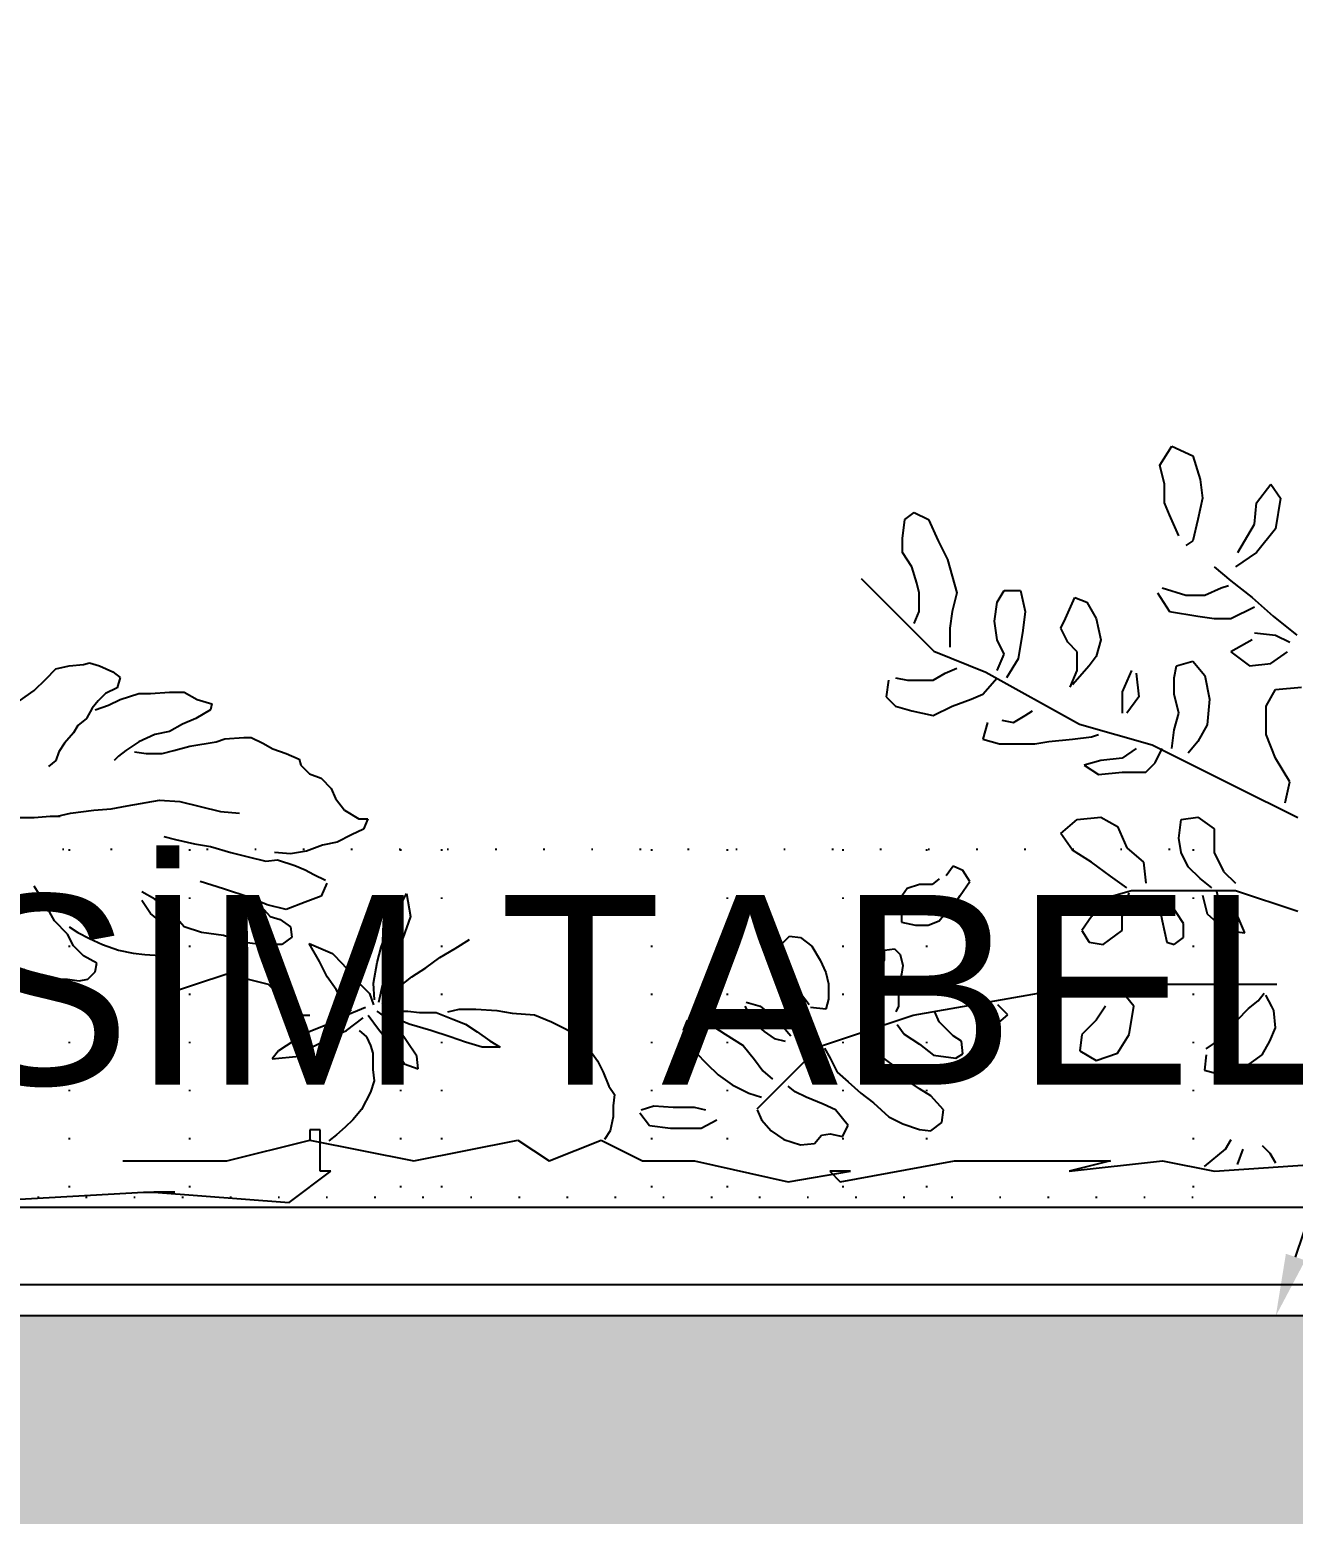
# Model space of a CAD drawing. Header units: millimetres. Extents: x 7687 to 15428, y -715 to 4028.
# Drawn here: x 9277.3 to 9358.7, y 3200 to 3295.7 of the extents above; entities that cross this region are included whole.
import ezdxf
from ezdxf import colors
from ezdxf.entities.mleader import LeaderData, LeaderLine
from ezdxf.math import Vec2, Vec3

# ---------------------------------------------------------------- set-up
doc = ezdxf.new("R2010")
doc.units = ezdxf.units.MM
doc.linetypes.add('14.022_CEKIRDEKLER_SAFTLAR_+51.00$0$ACAD_ISO07W100', pattern=[3, 0, -3])
doc.linetypes.add('CONTINUA', pattern=[0])
doc.layers.add('0-MOBIL', color=3, linetype='CONTINUA')
doc.layers.add('YAZI', color=121, linetype='Continuous')
doc.layers.add('yazı', color=7, linetype='Continuous', lineweight=20)
doc.styles.add('ROMANC', font='arial.ttf')
doc.styles.get("Standard").update_dxf_attribs({"font": 'arial.ttf'})

# ---------------------------------------------------------------- blocks, each defined once
blk = doc.blocks.new('fdgfff')
at = {"color": 67, "true_color": 0x727430}
for p, q in [((50513.8366, 5720.8393), (50513.8476, 5720.8569)), ((50513.8476, 5720.8569), (50513.8673, 5720.8481)), ((50513.8673, 5720.8481), (50513.8739, 5720.8261)), ((50513.841, 5720.8218), (50513.8366, 5720.8393)), ((50513.841, 5720.8042), (50513.841, 5720.8218)), ((50513.8739, 5720.8261), (50513.8761, 5720.8086)), ((50513.9265, 5720.8042), (50513.9397, 5720.8218)), ((50513.9397, 5720.8218), (50513.9485, 5720.8086)), ((50513.8761, 5720.8086), (50513.8717, 5720.7888)), ((50513.9485, 5720.8086), (50513.9441, 5720.7801)), ((50513.5998, 5720.7888), (50513.6085, 5720.7954)), ((50513.6085, 5720.7954), (50513.6217, 5720.7888)), ((50513.8454, 5720.7932), (50513.841, 5720.8042)), ((50513.8542, 5720.7735), (50513.8454, 5720.7932)), ((50513.9244, 5720.7844), (50513.9265, 5720.8042)), ((50513.5976, 5720.7713), (50513.5998, 5720.7888)), ((50513.6217, 5720.7888), (50513.6305, 5720.7691)), ((50513.8717, 5720.7888), (50513.8673, 5720.7691)), ((50513.909, 5720.7581), (50513.9244, 5720.7844)), ((50513.9441, 5720.7801), (50513.9265, 5720.7581)), ((50513.5976, 5720.7581), (50513.5976, 5720.7713)), ((50513.6305, 5720.7691), (50513.6392, 5720.7515)), ((50513.8673, 5720.7691), (50513.8607, 5720.7647)), ((50513.6063, 5720.7449), (50513.5976, 5720.7581)), ((50513.6392, 5720.7515), (50513.6436, 5720.7362)), ((50513.9265, 5720.7581), (50513.9068, 5720.7449)), ((50513.6107, 5720.7296), (50513.6063, 5720.7449)), ((50513.8871, 5720.7449), (50513.9024, 5720.7318)), ((50513.559, 5720.7341), (50513.6266, 5720.6665)), ((50513.6129, 5720.7208), (50513.6107, 5720.7296)), ((50513.6436, 5720.7362), (50513.648, 5720.7208)), ((50513.6853, 5720.712), (50513.6919, 5720.723)), ((50513.6919, 5720.723), (50513.7072, 5720.723)), ((50513.7072, 5720.723), (50513.7116, 5720.7032)), ((50513.8388, 5720.7252), (50513.8607, 5720.7186)), ((50513.8783, 5720.7186), (50513.8936, 5720.7252)), ((50513.8936, 5720.7252), (50513.9002, 5720.7274)), ((50513.9024, 5720.7318), (50513.9222, 5720.7164)), ((50513.6129, 5720.7032), (50513.6129, 5720.7208)), ((50513.648, 5720.7208), (50513.6436, 5720.7032)), ((50513.6831, 5720.6945), (50513.6853, 5720.712)), ((50513.7489, 5720.6967), (50513.7577, 5720.7164)), ((50513.7577, 5720.7164), (50513.7686, 5720.712)), ((50513.7686, 5720.712), (50513.7774, 5720.6967)), ((50513.8344, 5720.7208), (50513.8454, 5720.7032)), ((50513.8607, 5720.7186), (50513.8783, 5720.7186)), ((50513.9222, 5720.7164), (50513.9419, 5720.6989)), ((50513.6085, 5720.6923), (50513.6129, 5720.7032)), ((50513.6436, 5720.7032), (50513.6414, 5720.6879)), ((50513.7116, 5720.7032), (50513.7094, 5720.6857)), ((50513.7445, 5720.6879), (50513.7489, 5720.6967)), ((50513.7774, 5720.6967), (50513.7818, 5720.6769)), ((50513.8454, 5720.7032), (50513.8717, 5720.6989)), ((50513.8717, 5720.6989), (50513.8871, 5720.6967)), ((50513.8871, 5720.6967), (50513.9024, 5720.6967)), ((50513.9024, 5720.6967), (50513.9244, 5720.7076)), ((50513.9419, 5720.6989), (50513.9638, 5720.6813)), ((50513.6414, 5720.6879), (50513.6414, 5720.6703)), ((50513.6853, 5720.6769), (50513.6831, 5720.6945)), ((50513.7094, 5720.6857), (50513.705, 5720.6594)), ((50513.7511, 5720.6747), (50513.7445, 5720.6879)), ((50513.9244, 5720.6835), (50513.9441, 5720.6813)), ((50513.9441, 5720.6813), (50513.9572, 5720.6747)), ((50513.6919, 5720.6637), (50513.6853, 5720.6769)), ((50513.7599, 5720.6659), (50513.7511, 5720.6747)), ((50513.7818, 5720.6769), (50513.7774, 5720.6616)), ((50513.9222, 5720.6769), (50513.9024, 5720.6659)), ((50512.8233, 5720.6528), (50512.8368, 5720.6541)), ((50512.8368, 5720.6541), (50512.8422, 5720.6555)), ((50512.8422, 5720.6555), (50512.8517, 5720.6528)), ((50513.6266, 5720.6665), (50513.6749, 5720.6471)), ((50513.6853, 5720.6484), (50513.6919, 5720.6637)), ((50513.705, 5720.6594), (50513.6941, 5720.6418)), ((50513.7599, 5720.6484), (50513.7599, 5720.6659)), ((50513.7774, 5720.6616), (50513.7708, 5720.6528)), ((50513.852, 5720.6528), (50513.8673, 5720.6572)), ((50513.8673, 5720.6572), (50513.8783, 5720.644)), ((50513.9024, 5720.6659), (50513.92, 5720.6528)), ((50513.92, 5720.6528), (50513.9397, 5720.655)), ((50513.9397, 5720.655), (50513.9551, 5720.6659)), ((50512.7908, 5720.6298), (50512.8016, 5720.6406)), ((50512.8016, 5720.6406), (50512.8111, 5720.6501)), ((50512.8111, 5720.6501), (50512.8233, 5720.6528)), ((50512.8517, 5720.6528), (50512.8639, 5720.6474)), ((50512.8639, 5720.6474), (50512.8707, 5720.6419)), ((50512.8707, 5720.6419), (50512.8679, 5720.6325)), ((50513.591, 5720.6418), (50513.602, 5720.6396)), ((50513.6261, 5720.6396), (50513.637, 5720.6462)), ((50513.637, 5720.6462), (50513.648, 5720.6506)), ((50513.6721, 5720.6264), (50513.6853, 5720.6418)), ((50513.6749, 5720.6471), (50513.7618, 5720.5988)), ((50513.7533, 5720.633), (50513.7599, 5720.6484)), ((50513.7708, 5720.6528), (50513.7555, 5720.6352)), ((50513.8103, 5720.6484), (50513.8015, 5720.6286)), ((50513.8147, 5720.6462), (50513.8169, 5720.6242)), ((50513.8498, 5720.6418), (50513.852, 5720.6528)), ((50513.8498, 5720.6264), (50513.8498, 5720.6418)), ((50513.8783, 5720.644), (50513.8827, 5720.622)), ((50512.7773, 5720.6203), (50512.7908, 5720.6298)), ((50512.8571, 5720.627), (50512.8504, 5720.6203)), ((50512.8679, 5720.6325), (50512.8571, 5720.627)), ((50512.8707, 5720.6216), (50512.8882, 5720.627)), ((50512.8882, 5720.627), (50512.8991, 5720.627)), ((50512.8991, 5720.627), (50512.9167, 5720.6284)), ((50512.9167, 5720.6284), (50512.9302, 5720.6284)), ((50512.9302, 5720.6284), (50512.9424, 5720.6216)), ((50513.5844, 5720.6396), (50513.5822, 5720.6242)), ((50513.602, 5720.6396), (50513.6151, 5720.6396)), ((50513.6151, 5720.6396), (50513.6261, 5720.6396)), ((50513.6612, 5720.622), (50513.6721, 5720.6264)), ((50513.8015, 5720.6286), (50513.8015, 5720.6089)), ((50513.8542, 5720.6089), (50513.8498, 5720.6264)), ((50513.9353, 5720.6155), (50513.9441, 5720.6308)), ((50513.9441, 5720.6308), (50513.9682, 5720.633)), ((50512.8449, 5720.6135), (50512.8395, 5720.604)), ((50512.8504, 5720.6203), (50512.8449, 5720.6135)), ((50512.8476, 5720.6121), (50512.8598, 5720.6162)), ((50512.8598, 5720.6162), (50512.8707, 5720.6216)), ((50512.9546, 5720.6121), (50512.941, 5720.604)), ((50512.9424, 5720.6216), (50512.9559, 5720.6176)), ((50512.9559, 5720.6176), (50512.9546, 5720.6121)), ((50513.5822, 5720.6242), (50513.591, 5720.6155)), ((50513.591, 5720.6155), (50513.6063, 5720.6111)), ((50513.6261, 5720.6067), (50513.6436, 5720.6155)), ((50513.6436, 5720.6155), (50513.6612, 5720.622)), ((50513.8169, 5720.6242), (50513.8059, 5720.6089)), ((50513.8827, 5720.622), (50513.8805, 5720.5979)), ((50513.9353, 5720.5891), (50513.9353, 5720.6155)), ((50512.8395, 5720.604), (50512.8314, 5720.5973)), ((50512.9288, 5720.5986), (50512.9167, 5720.5918)), ((50512.941, 5720.604), (50512.9288, 5720.5986)), ((50513.6063, 5720.6111), (50513.6261, 5720.6067)), ((50513.6765, 5720.6001), (50513.6721, 5720.5847)), ((50513.6897, 5720.6023), (50513.7006, 5720.6001)), ((50513.7006, 5720.6001), (50513.7116, 5720.6067)), ((50513.7116, 5720.6067), (50513.7182, 5720.6111)), ((50513.7618, 5720.5988), (50513.8294, 5720.5795)), ((50513.8498, 5720.5935), (50513.8542, 5720.6089)), ((50512.8273, 5720.5905), (50512.8192, 5720.581)), ((50512.8314, 5720.5973), (50512.8273, 5720.5905)), ((50512.9031, 5720.5891), (50512.8882, 5720.5824)), ((50512.9167, 5720.5918), (50512.9031, 5720.5891)), ((50512.96, 5720.5824), (50512.9681, 5720.5851)), ((50512.9681, 5720.5851), (50512.9857, 5720.5864)), ((50512.9857, 5720.5864), (50512.9924, 5720.5864)), ((50512.9924, 5720.5864), (50513.0033, 5720.581)), ((50513.6721, 5720.5847), (50513.6875, 5720.5804)), ((50513.7335, 5720.5825), (50513.7555, 5720.5847)), ((50513.7555, 5720.5847), (50513.773, 5720.5869)), ((50513.773, 5720.5869), (50513.7796, 5720.5891)), ((50513.8476, 5720.576), (50513.8498, 5720.5935)), ((50513.8805, 5720.5979), (50513.8717, 5720.5825)), ((50513.9441, 5720.5672), (50513.9353, 5720.5891)), ((50512.8138, 5720.5729), (50512.8111, 5720.5648)), ((50512.8192, 5720.581), (50512.8138, 5720.5729)), ((50512.8761, 5720.5742), (50512.8693, 5720.5688)), ((50512.8882, 5720.5824), (50512.8761, 5720.5742)), ((50512.8842, 5720.5729), (50512.895, 5720.5715)), ((50512.895, 5720.5715), (50512.9099, 5720.5715)), ((50512.9099, 5720.5715), (50512.9207, 5720.5742)), ((50512.9207, 5720.5742), (50512.9356, 5720.5783)), ((50512.9356, 5720.5783), (50512.96, 5720.5824)), ((50513.0033, 5720.581), (50513.0127, 5720.5756)), ((50513.0127, 5720.5756), (50513.0249, 5720.5715)), ((50513.0249, 5720.5715), (50513.0371, 5720.5661)), ((50513.6875, 5720.5804), (50513.7028, 5720.5804)), ((50513.7028, 5720.5804), (50513.7204, 5720.5804)), ((50513.7204, 5720.5804), (50513.7335, 5720.5825)), ((50513.8147, 5720.576), (50513.8015, 5720.5672)), ((50513.8294, 5720.5795), (50513.9067, 5720.5408)), ((50513.8322, 5720.5628), (50513.8388, 5720.576)), ((50513.8717, 5720.5825), (50513.8629, 5720.5716)), ((50512.8111, 5720.5648), (50512.8043, 5720.5593)), ((50512.8693, 5720.5688), (50512.8652, 5720.5648)), ((50513.0371, 5720.5661), (50513.0385, 5720.5607)), ((50513.0385, 5720.5607), (50513.0466, 5720.5526)), ((50513.7818, 5720.565), (50513.7664, 5720.5606)), ((50513.7664, 5720.5606), (50513.7796, 5720.5518)), ((50513.8015, 5720.5672), (50513.7818, 5720.565)), ((50513.8235, 5720.554), (50513.8322, 5720.5628)), ((50513.9572, 5720.5452), (50513.9441, 5720.5672)), ((50513.0466, 5720.5526), (50513.0574, 5720.5485)), ((50513.0574, 5720.5485), (50513.0669, 5720.539)), ((50513.7796, 5720.5518), (50513.8015, 5720.554)), ((50513.8015, 5720.554), (50513.8235, 5720.554)), ((50513.9529, 5720.5255), (50513.9572, 5720.5452)), ((50513.0669, 5720.539), (50513.0709, 5720.5295)), ((50513.0709, 5720.5295), (50513.0791, 5720.5187)), ((50513.9067, 5720.5408), (50513.9647, 5720.5118)), ((50512.8125, 5720.5133), (50512.8246, 5720.516)), ((50512.8246, 5720.516), (50512.8463, 5720.5187)), ((50512.8463, 5720.5187), (50512.8625, 5720.5201)), ((50512.8625, 5720.5201), (50512.8774, 5720.5228)), ((50512.8774, 5720.5228), (50512.9072, 5720.5282)), ((50512.9072, 5720.5282), (50512.9261, 5720.5268)), ((50512.9261, 5720.5268), (50512.964, 5720.5174)), ((50512.964, 5720.5174), (50512.9816, 5720.516)), ((50513.0791, 5720.5187), (50513.0926, 5720.5106)), ((50512.7732, 5720.5119), (50512.7908, 5720.5119)), ((50512.7908, 5720.5119), (50512.8057, 5720.5133)), ((50512.8057, 5720.5133), (50512.8152, 5720.5133)), ((50513.0926, 5720.5106), (50513.1007, 5720.5106)), ((50513.1007, 5720.5106), (50513.0967, 5720.5011)), ((50513.7445, 5720.497), (50513.7599, 5720.5101)), ((50513.7599, 5720.5101), (50513.7818, 5720.5123)), ((50513.7818, 5720.5123), (50513.7971, 5720.5035)), ((50513.7971, 5720.5035), (50513.8059, 5720.4838)), ((50513.8542, 5720.4926), (50513.8564, 5720.5101)), ((50513.8564, 5720.5101), (50513.8717, 5720.5123)), ((50513.8717, 5720.5123), (50513.8871, 5720.5013)), ((50512.9113, 5720.4943), (50512.9221, 5720.4916)), ((50512.9221, 5720.4916), (50512.9397, 5720.4876)), ((50513.0723, 5720.4889), (50513.0588, 5720.4862)), ((50513.0858, 5720.4957), (50513.0723, 5720.4889)), ((50513.0967, 5720.5011), (50513.0858, 5720.4957)), ((50513.7555, 5720.4816), (50513.7445, 5720.497)), ((50513.8564, 5720.4794), (50513.8542, 5720.4926)), ((50513.8871, 5720.5013), (50513.8871, 5720.4794)), ((50512.9397, 5720.4876), (50512.9546, 5720.4849)), ((50512.9546, 5720.4849), (50512.9735, 5720.4794)), ((50512.9735, 5720.4794), (50512.9897, 5720.4754)), ((50512.9897, 5720.4754), (50513.006, 5720.4713)), ((50513.029, 5720.4781), (50513.0141, 5720.4794)), ((50513.0439, 5720.4808), (50513.029, 5720.4781)), ((50513.0588, 5720.4862), (50513.0439, 5720.4808)), ((50513.773, 5720.4706), (50513.7555, 5720.4816)), ((50513.8059, 5720.4838), (50513.8213, 5720.4706)), ((50513.8629, 5720.4662), (50513.8564, 5720.4794)), ((50513.8871, 5720.4794), (50513.8958, 5720.4618)), ((50513.006, 5720.4713), (50513.0168, 5720.4727)), ((50513.0168, 5720.4727), (50513.033, 5720.4673)), ((50513.033, 5720.4673), (50513.0425, 5720.4632)), ((50513.0425, 5720.4632), (50513.0506, 5720.4591)), ((50513.6446, 5720.4667), (50513.6381, 5720.4576)), ((50513.6537, 5720.4628), (50513.6446, 5720.4667)), ((50513.6602, 5720.4524), (50513.6537, 5720.4628)), ((50513.7906, 5720.4575), (50513.773, 5720.4706)), ((50513.8213, 5720.4706), (50513.8235, 5720.4509)), ((50513.8739, 5720.4553), (50513.8629, 5720.4662)), ((50513.8958, 5720.4618), (50513.9068, 5720.4509)), ((50512.8003, 5720.4334), (50512.7908, 5720.4483)), ((50512.9667, 5720.4456), (50512.9451, 5720.4524)), ((50513.0506, 5720.4591), (50513.0615, 5720.4537)), ((50513.0628, 5720.451), (50513.0574, 5720.4388)), ((50513.6134, 5720.4498), (50513.6017, 5720.4459)), ((50513.6251, 5720.4498), (50513.6134, 5720.4498)), ((50513.6316, 5720.455), (50513.6251, 5720.4498)), ((50513.6511, 5720.4394), (50513.6602, 5720.4524)), ((50513.8059, 5720.4465), (50513.7906, 5720.4575)), ((50513.8849, 5720.4465), (50513.8739, 5720.4553)), ((50512.8098, 5720.4158), (50512.8003, 5720.4334)), ((50512.9031, 5720.4361), (50512.891, 5720.4429)), ((50512.8991, 5720.4226), (50512.891, 5720.4348)), ((50512.9194, 5720.4226), (50512.9031, 5720.4361)), ((50512.9911, 5720.4375), (50512.9667, 5720.4456)), ((50513.0073, 5720.4307), (50512.9911, 5720.4375)), ((50512.9924, 5720.4348), (50513.0019, 5720.4293)), ((50513.0425, 5720.4334), (50513.0249, 5720.4266)), ((50513.0574, 5720.4388), (50513.0425, 5720.4334)), ((50513.1309, 5720.4295), (50513.1369, 5720.4414)), ((50513.1369, 5720.4414), (50513.1405, 5720.42)), ((50513.6017, 5720.4459), (50513.5952, 5720.4368)), ((50513.5952, 5720.4368), (50513.5965, 5720.425)), ((50513.6459, 5720.4315), (50513.6511, 5720.4394)), ((50513.7425, 5720.4248), (50513.8101, 5720.4441)), ((50513.8015, 5720.4201), (50513.8081, 5720.4421)), ((50513.8101, 5720.4441), (50513.8391, 5720.4441)), ((50513.8344, 5720.4377), (50513.8388, 5720.4158)), ((50513.8391, 5720.4441), (50513.897, 5720.4441)), ((50513.8586, 5720.4136), (50513.8454, 5720.4333)), ((50513.8761, 5720.4399), (50513.8805, 5720.4223)), ((50513.8936, 5720.4267), (50513.8893, 5720.4443)), ((50513.897, 5720.4441), (50513.9067, 5720.4441)), ((50513.9067, 5720.4441), (50513.9647, 5720.4248)), ((50512.9058, 5720.4172), (50512.8991, 5720.4226)), ((50512.9302, 5720.4104), (50512.9194, 5720.4226)), ((50513.0019, 5720.4293), (50513.01, 5720.4199)), ((50513.0249, 5720.4266), (50513.0073, 5720.4307)), ((50513.01, 5720.4199), (50513.0195, 5720.4172)), ((50513.125, 5720.4176), (50513.1309, 5720.4295)), ((50513.1405, 5720.42), (50513.1333, 5720.3997)), ((50513.5965, 5720.425), (50513.5965, 5720.4146)), ((50513.6316, 5720.4159), (50513.6368, 5720.4224)), ((50513.6368, 5720.4224), (50513.6459, 5720.4315)), ((50513.7232, 5720.4248), (50513.7425, 5720.4248)), ((50513.773, 5720.4201), (50513.7642, 5720.407)), ((50513.7796, 5720.4311), (50513.773, 5720.4201)), ((50513.8015, 5720.407), (50513.8015, 5720.4201)), ((50513.8805, 5720.4223), (50513.898, 5720.407)), ((50513.909, 5720.4201), (50513.8936, 5720.4267)), ((50513.9156, 5720.4048), (50513.909, 5720.4201)), ((50512.8219, 5720.4036), (50512.8098, 5720.4158)), ((50512.8233, 5720.4104), (50512.8314, 5720.405)), ((50512.9153, 5720.4077), (50512.9058, 5720.4172)), ((50512.9194, 5720.3955), (50512.9153, 5720.4077)), ((50512.9464, 5720.405), (50512.9302, 5720.4104)), ((50513.0195, 5720.4172), (50513.029, 5720.4104)), ((50513.029, 5720.4104), (50513.0303, 5720.4009)), ((50513.1179, 5720.4045), (50513.125, 5720.4176)), ((50513.5965, 5720.4146), (50513.6095, 5720.412)), ((50513.6095, 5720.412), (50513.6212, 5720.412)), ((50513.6212, 5720.412), (50513.6316, 5720.4159)), ((50513.7642, 5720.407), (50513.7708, 5720.396)), ((50513.784, 5720.3938), (50513.8015, 5720.407)), ((50513.8388, 5720.4158), (50513.8432, 5720.396)), ((50513.8586, 5720.4004), (50513.8586, 5720.4136)), ((50513.898, 5720.407), (50513.9156, 5720.4048)), ((50512.8273, 5720.3928), (50512.8219, 5720.4036)), ((50512.8368, 5720.3833), (50512.8273, 5720.3928)), ((50512.8314, 5720.405), (50512.8422, 5720.3996)), ((50512.8422, 5720.3996), (50512.8544, 5720.3941)), ((50512.8544, 5720.3941), (50512.8693, 5720.3887)), ((50512.918, 5720.3874), (50512.9194, 5720.3955)), ((50512.9667, 5720.4023), (50512.9464, 5720.405)), ((50512.9884, 5720.3955), (50512.9667, 5720.4023)), ((50513.0019, 5720.3941), (50512.9884, 5720.3955)), ((50513.0209, 5720.3941), (50513.0019, 5720.3941)), ((50513.0303, 5720.4009), (50513.0209, 5720.3941)), ((50513.0465, 5720.395), (50513.0679, 5720.3855)), ((50513.056, 5720.3783), (50513.0465, 5720.395)), ((50513.1131, 5720.3914), (50513.1179, 5720.4045)), ((50513.1333, 5720.3997), (50513.1238, 5720.3855)), ((50513.1821, 5720.3902), (50513.1952, 5720.3986)), ((50513.4847, 5720.3938), (50513.4925, 5720.4016)), ((50513.4873, 5720.3808), (50513.4847, 5720.3938)), ((50513.4925, 5720.4016), (50513.5029, 5720.4003)), ((50513.5029, 5720.4003), (50513.5133, 5720.3925)), ((50513.5133, 5720.3925), (50513.5211, 5720.3795)), ((50513.7708, 5720.396), (50513.784, 5720.3938)), ((50513.8432, 5720.396), (50513.8498, 5720.3938)), ((50513.8498, 5720.3938), (50513.8586, 5720.4004)), ((50512.849, 5720.3765), (50512.8368, 5720.3833)), ((50512.8693, 5720.3887), (50512.8828, 5720.386)), ((50512.8828, 5720.386), (50512.8937, 5720.3847)), ((50512.8937, 5720.3847), (50512.9126, 5720.3833)), ((50512.9126, 5720.3833), (50512.918, 5720.3874)), ((50513.0631, 5720.364), (50513.056, 5720.3783)), ((50513.0679, 5720.3855), (50513.0774, 5720.3759)), ((50513.1095, 5720.3771), (50513.1131, 5720.3914)), ((50513.1238, 5720.3855), (50513.119, 5720.37)), ((50513.1547, 5720.3724), (50513.1678, 5720.3819)), ((50513.1678, 5720.3819), (50513.1821, 5720.3902)), ((50513.4899, 5720.3691), (50513.4873, 5720.3808)), ((50513.5211, 5720.3795), (50513.5263, 5720.3678)), ((50513.5757, 5720.3704), (50513.5809, 5720.3795)), ((50513.5809, 5720.3886), (50513.59, 5720.3899)), ((50513.5809, 5720.3795), (50513.5809, 5720.3886)), ((50513.59, 5720.3899), (50513.5952, 5720.3847)), ((50513.5952, 5720.3847), (50513.5978, 5720.3743)), ((50512.7813, 5720.3711), (50512.7895, 5720.3671)), ((50512.7895, 5720.3671), (50512.7989, 5720.3657)), ((50512.7989, 5720.3657), (50512.8098, 5720.3616)), ((50512.8409, 5720.3616), (50512.8476, 5720.3684)), ((50512.8476, 5720.3684), (50512.849, 5720.3765)), ((50512.9118, 5720.3475), (50512.9698, 5720.3668)), ((50512.9698, 5720.3668), (50513.0084, 5720.3572)), ((50513.0715, 5720.3521), (50513.0631, 5720.364)), ((50513.0774, 5720.3759), (50513.0869, 5720.3652)), ((50513.0869, 5720.3652), (50513.0941, 5720.3569)), ((50513.106, 5720.3581), (50513.1095, 5720.3771)), ((50513.119, 5720.37), (50513.1143, 5720.3557)), ((50513.1298, 5720.3545), (50513.1416, 5720.364)), ((50513.1416, 5720.364), (50513.1547, 5720.3724)), ((50513.4964, 5720.3587), (50513.4899, 5720.3691)), ((50513.5263, 5720.3678), (50513.5289, 5720.3574)), ((50513.5731, 5720.3626), (50513.5757, 5720.3704)), ((50513.5965, 5720.3665), (50513.5939, 5720.3561)), ((50513.5978, 5720.3743), (50513.5965, 5720.3665)), ((50512.8098, 5720.3616), (50512.8219, 5720.3616)), ((50512.8219, 5720.3616), (50512.8328, 5720.3603)), ((50512.8328, 5720.3603), (50512.8409, 5720.3616)), ((50513.0084, 5720.3572), (50513.0374, 5720.3282)), ((50513.0774, 5720.3414), (50513.0715, 5720.3521)), ((50513.0941, 5720.3569), (50513.1024, 5720.3485)), ((50513.1071, 5720.3426), (50513.106, 5720.3581)), ((50513.1143, 5720.3557), (50513.1107, 5720.3402)), ((50513.1143, 5720.339), (50513.1298, 5720.3545)), ((50513.5029, 5720.3483), (50513.4964, 5720.3587)), ((50513.5289, 5720.3574), (50513.5289, 5720.3431)), ((50513.5705, 5720.3444), (50513.5718, 5720.3535)), ((50513.5718, 5720.3535), (50513.5731, 5720.3626)), ((50513.5939, 5720.3561), (50513.5939, 5720.3457)), ((50513.6073, 5720.3282), (50513.7715, 5720.3572)), ((50513.7715, 5720.3572), (50513.8777, 5720.3572)), ((50513.8777, 5720.3572), (50513.9453, 5720.3572)), ((50513.0857, 5720.3319), (50513.0774, 5720.3414)), ((50513.1024, 5720.3485), (50513.106, 5720.3378)), ((50513.4509, 5720.3366), (50513.4587, 5720.3222)), ((50513.4522, 5720.3405), (50513.4652, 5720.3366)), ((50513.4652, 5720.3366), (50513.4769, 5720.3274)), ((50513.5107, 5720.3379), (50513.5029, 5720.3483)), ((50513.5289, 5720.3431), (50513.5263, 5720.334)), ((50513.5679, 5720.3274), (50513.5705, 5720.3444)), ((50513.5939, 5720.3366), (50513.5913, 5720.3314)), ((50513.5939, 5720.3457), (50513.5939, 5720.3366)), ((50513.6953, 5720.3287), (50513.6862, 5720.3379)), ((50513.7862, 5720.3368), (50513.7774, 5720.3236)), ((50513.8015, 5720.3499), (50513.7884, 5720.3455)), ((50513.8125, 5720.3368), (50513.8015, 5720.3499)), ((50513.8081, 5720.3104), (50513.8125, 5720.3368)), ((50513.919, 5720.3345), (50513.928, 5720.3416)), ((50513.928, 5720.3416), (50513.9334, 5720.3488)), ((50513.9405, 5720.3363), (50513.9351, 5720.347)), ((50513.9423, 5720.3327), (50513.9405, 5720.3363)), ((50513.0374, 5720.3282), (50513.0471, 5720.3282)), ((50513.0786, 5720.3271), (50513.0643, 5720.32)), ((50513.0988, 5720.3354), (50513.0786, 5720.3271)), ((50513.081, 5720.314), (50513.0964, 5720.3259)), ((50513.1012, 5720.3283), (50513.1107, 5720.3152)), ((50513.1262, 5720.32), (50513.1095, 5720.3319)), ((50513.1393, 5720.32), (50513.119, 5720.3283)), ((50513.1202, 5720.3319), (50513.1381, 5720.3319)), ((50513.1381, 5720.3319), (50513.1488, 5720.3307)), ((50513.1488, 5720.3307), (50513.1643, 5720.3307)), ((50513.1643, 5720.3307), (50513.1797, 5720.3247)), ((50513.1752, 5720.3314), (50513.1856, 5720.334)), ((50513.1797, 5720.3247), (50513.1916, 5720.32)), ((50513.1856, 5720.334), (50513.2012, 5720.334)), ((50513.2012, 5720.334), (50513.2207, 5720.3327)), ((50513.2207, 5720.3327), (50513.235, 5720.3301)), ((50513.235, 5720.3301), (50513.2558, 5720.3287)), ((50513.2558, 5720.3287), (50513.2714, 5720.3222)), ((50513.3976, 5720.3235), (50513.3937, 5720.3144)), ((50513.4041, 5720.3261), (50513.4171, 5720.3209)), ((50513.4769, 5720.3274), (50513.4847, 5720.3196)), ((50513.5263, 5720.334), (50513.512, 5720.3353)), ((50513.5203, 5720.2992), (50513.6073, 5720.3282)), ((50513.5692, 5720.3183), (50513.5679, 5720.3274)), ((50513.6316, 5720.3222), (50513.6277, 5720.3314)), ((50513.6641, 5720.334), (50513.6693, 5720.3235)), ((50513.6693, 5720.3235), (50513.6784, 5720.3157)), ((50513.6849, 5720.3196), (50513.6953, 5720.3287)), ((50513.7774, 5720.3236), (50513.7642, 5720.3104)), ((50513.9029, 5720.3166), (50513.9083, 5720.3237)), ((50513.9083, 5720.3237), (50513.919, 5720.3345)), ((50513.9441, 5720.3166), (50513.9423, 5720.3327)), ((50513.0465, 5720.3128), (50513.0322, 5720.3045)), ((50513.0643, 5720.32), (50513.0465, 5720.3128)), ((50513.0655, 5720.3069), (50513.081, 5720.314)), ((50513.0927, 5720.3141), (50513.0997, 5720.3083)), ((50513.1107, 5720.3152), (50513.1202, 5720.3033)), ((50513.1369, 5720.3045), (50513.1262, 5720.32)), ((50513.1595, 5720.314), (50513.1393, 5720.32)), ((50513.1773, 5720.3081), (50513.1595, 5720.314)), ((50513.1916, 5720.32), (50513.2023, 5720.3128)), ((50513.2023, 5720.3128), (50513.2142, 5720.3045)), ((50513.2714, 5720.3222), (50513.2844, 5720.3157)), ((50513.2844, 5720.3157), (50513.2935, 5720.3105)), ((50513.2935, 5720.3105), (50513.3039, 5720.3001)), ((50513.3937, 5720.3144), (50513.3989, 5720.304)), ((50513.4171, 5720.3209), (50513.4327, 5720.3105)), ((50513.4327, 5720.3105), (50513.4496, 5720.3001)), ((50513.4587, 5720.3222), (50513.4691, 5720.3131)), ((50513.4691, 5720.3131), (50513.4782, 5720.3066)), ((50513.4847, 5720.3196), (50513.4938, 5720.3092)), ((50513.5926, 5720.3196), (50513.5991, 5720.3105)), ((50513.5991, 5720.3105), (50513.6134, 5720.3014)), ((50513.6381, 5720.3157), (50513.6316, 5720.3222)), ((50513.6446, 5720.3092), (50513.6381, 5720.3157)), ((50513.6524, 5720.304), (50513.6446, 5720.3092)), ((50513.6784, 5720.3157), (50513.6849, 5720.3196)), ((50513.7642, 5720.3104), (50513.7621, 5720.2951)), ((50513.7971, 5720.2929), (50513.8081, 5720.3104)), ((50513.8922, 5720.3058), (50513.9029, 5720.3166)), ((50513.9387, 5720.304), (50513.9441, 5720.3166)), ((50513.0179, 5720.295), (50513.012, 5720.2878)), ((50513.0322, 5720.3045), (50513.0179, 5720.295)), ((50513.037, 5720.2902), (50513.0512, 5720.2997)), ((50513.0512, 5720.2997), (50513.0655, 5720.3069)), ((50513.0997, 5720.3083), (50513.1032, 5720.3001)), ((50513.1032, 5720.3001), (50513.1055, 5720.2931)), ((50513.1202, 5720.3033), (50513.1286, 5720.2926)), ((50513.1464, 5720.2902), (50513.1369, 5720.3045)), ((50513.1916, 5720.3033), (50513.1773, 5720.3081)), ((50513.2071, 5720.2985), (50513.1916, 5720.3033)), ((50513.2237, 5720.2985), (50513.2071, 5720.2985)), ((50513.2142, 5720.3045), (50513.2237, 5720.2985)), ((50513.3039, 5720.3001), (50513.3143, 5720.2858)), ((50513.3989, 5720.304), (50513.4054, 5720.2936)), ((50513.4496, 5720.3001), (50513.46, 5720.2871)), ((50513.4782, 5720.3066), (50513.4886, 5720.304)), ((50513.501, 5720.2798), (50513.5203, 5720.2992)), ((50513.525, 5720.2975), (50513.5302, 5720.2884)), ((50513.5679, 5720.2988), (50513.5588, 5720.3053)), ((50513.5783, 5720.2897), (50513.5679, 5720.2988)), ((50513.6134, 5720.3014), (50513.6264, 5720.291)), ((50513.6537, 5720.2923), (50513.6524, 5720.304)), ((50513.7621, 5720.2951), (50513.7774, 5720.2863)), ((50513.8797, 5720.2969), (50513.8922, 5720.3058)), ((50513.9316, 5720.2915), (50513.9387, 5720.304)), ((50513.012, 5720.2878), (50513.037, 5720.2902)), ((50513.1055, 5720.2931), (50513.1055, 5720.2873)), ((50513.1055, 5720.2873), (50513.1055, 5720.2779)), ((50513.1286, 5720.2926), (50513.1345, 5720.2831)), ((50513.1345, 5720.2831), (50513.1476, 5720.2783)), ((50513.1476, 5720.2783), (50513.1464, 5720.2902)), ((50513.3143, 5720.2858), (50513.3195, 5720.2754)), ((50513.4054, 5720.2936), (50513.4158, 5720.2832)), ((50513.4158, 5720.2832), (50513.4262, 5720.2728)), ((50513.46, 5720.2871), (50513.4678, 5720.2767)), ((50513.5302, 5720.2884), (50513.5367, 5720.2754)), ((50513.5887, 5720.2819), (50513.5783, 5720.2897)), ((50513.6017, 5720.2676), (50513.5887, 5720.2819)), ((50513.6264, 5720.291), (50513.6472, 5720.2884)), ((50513.6472, 5720.2884), (50513.6537, 5720.2923)), ((50513.7774, 5720.2863), (50513.7971, 5720.2929)), ((50513.8797, 5720.2915), (50513.8779, 5720.2772)), ((50513.9119, 5720.2772), (50513.9316, 5720.2915)), ((50513.1067, 5720.2674), (50513.1032, 5720.2569)), ((50513.1055, 5720.2779), (50513.1067, 5720.2674)), ((50513.3195, 5720.2754), (50513.3247, 5720.2624)), ((50513.4262, 5720.2728), (50513.4392, 5720.2637)), ((50513.4624, 5720.2412), (50513.501, 5720.2798)), ((50513.4678, 5720.2767), (50513.4769, 5720.2689)), ((50513.5367, 5720.2754), (50513.5471, 5720.2663)), ((50513.6134, 5720.2598), (50513.6017, 5720.2676)), ((50513.8779, 5720.2772), (50513.8976, 5720.2718)), ((50513.8976, 5720.2718), (50513.9119, 5720.2772)), ((50513.1032, 5720.2569), (50513.095, 5720.2406)), ((50513.3247, 5720.2624), (50513.3299, 5720.2546)), ((50513.3299, 5720.2546), (50513.3286, 5720.2442)), ((50513.4392, 5720.2637), (50513.4548, 5720.2559)), ((50513.4548, 5720.2559), (50513.4665, 5720.252)), ((50513.4977, 5720.2572), (50513.4912, 5720.2624)), ((50513.5081, 5720.252), (50513.4977, 5720.2572)), ((50513.5471, 5720.2663), (50513.5588, 5720.2559)), ((50513.5588, 5720.2559), (50513.5705, 5720.2468)), ((50513.6238, 5720.2533), (50513.6134, 5720.2598)), ((50513.095, 5720.2406), (50513.0868, 5720.2312)), ((50513.3286, 5720.2442), (50513.3286, 5720.2338)), ((50513.3547, 5720.2403), (50513.3664, 5720.2442)), ((50513.3664, 5720.2442), (50513.3846, 5720.2429)), ((50513.3846, 5720.2429), (50513.4041, 5720.2429)), ((50513.4041, 5720.2429), (50513.4145, 5720.2403)), ((50513.4626, 5720.2403), (50513.4665, 5720.2312)), ((50513.5237, 5720.2455), (50513.5081, 5720.252)), ((50513.5354, 5720.2403), (50513.5237, 5720.2455)), ((50513.5471, 5720.2259), (50513.5354, 5720.2403)), ((50513.5705, 5720.2468), (50513.5848, 5720.2338)), ((50513.6355, 5720.2403), (50513.6238, 5720.2533)), ((50513.6342, 5720.2286), (50513.6355, 5720.2403)), ((50513.0868, 5720.2312), (50513.0798, 5720.2242)), ((50513.3286, 5720.2338), (50513.326, 5720.2207)), ((50513.3534, 5720.2377), (50513.3625, 5720.2259)), ((50513.3625, 5720.2259), (50513.382, 5720.2233)), ((50513.4106, 5720.2233), (50513.4249, 5720.2312)), ((50513.4665, 5720.2312), (50513.4756, 5720.2207)), ((50513.5419, 5720.2155), (50513.5471, 5720.2259)), ((50513.5848, 5720.2338), (50513.5978, 5720.2273)), ((50513.5978, 5720.2273), (50513.6134, 5720.222)), ((50513.6238, 5720.2207), (50513.6342, 5720.2286)), ((50512.9698, 5720.1928), (50513.0471, 5720.2122)), ((50513.0471, 5720.2218), (50513.0471, 5720.2122)), ((50513.0567, 5720.2218), (50513.0471, 5720.2218)), ((50513.0471, 5720.2122), (50513.1436, 5720.1928)), ((50513.0567, 5720.1832), (50513.0567, 5720.2218)), ((50513.0717, 5720.2172), (50513.0647, 5720.2114)), ((50513.0798, 5720.2242), (50513.0717, 5720.2172)), ((50513.1436, 5720.1928), (50513.2402, 5720.2122)), ((50513.2402, 5720.2122), (50513.2692, 5720.1928)), ((50513.2692, 5720.1928), (50513.3175, 5720.2122)), ((50513.3175, 5720.2122), (50513.3561, 5720.1928)), ((50513.326, 5720.2207), (50513.3208, 5720.2129)), ((50513.382, 5720.2233), (50513.4106, 5720.2233)), ((50513.4756, 5720.2207), (50513.4873, 5720.2129)), ((50513.4873, 5720.2129), (50513.5029, 5720.2077)), ((50513.5159, 5720.209), (50513.5224, 5720.2168)), ((50513.5224, 5720.2168), (50513.5302, 5720.2181)), ((50513.5302, 5720.2181), (50513.5419, 5720.2155)), ((50513.6134, 5720.222), (50513.6238, 5720.2207)), ((50513.8976, 5720.2037), (50513.9029, 5720.2127)), ((50513.5029, 5720.2077), (50513.5159, 5720.209)), ((50513.8779, 5720.1876), (50513.8976, 5720.2037)), ((50513.9137, 5720.2037), (50513.9083, 5720.1894)), ((50513.9316, 5720.2073), (50513.9387, 5720.2001)), ((50513.9387, 5720.2001), (50513.9441, 5720.1912)), ((50512.8732, 5720.1928), (50512.9698, 5720.1928)), ((50513.2692, 5720.1928), (50513.2692, 5720.1928)), ((50513.3561, 5720.1928), (50513.4044, 5720.1928)), ((50513.4044, 5720.1928), (50513.4914, 5720.1735)), ((50513.4044, 5720.1928), (50513.4044, 5720.1928)), ((50513.5397, 5720.1735), (50513.6459, 5720.1928)), ((50513.6459, 5720.1928), (50513.7135, 5720.1928)), ((50513.7135, 5720.1928), (50513.7908, 5720.1928)), ((50513.7522, 5720.1832), (50513.8391, 5720.1928)), ((50513.7908, 5720.1928), (50513.7522, 5720.1832)), ((50513.8391, 5720.1928), (50513.8874, 5720.1832)), ((50513.8874, 5720.1832), (50514.0226, 5720.1928)), ((50513.0277, 5720.1542), (50513.0664, 5720.1832)), ((50513.0664, 5720.1832), (50513.0567, 5720.1832)), ((50513.4914, 5720.1735), (50513.5493, 5720.1832)), ((50513.53, 5720.1832), (50513.5397, 5720.1735)), ((50513.5493, 5720.1832), (50513.53, 5720.1832)), ((50512.7186, 5720.1542), (50512.8925, 5720.1638)), ((50512.8925, 5720.1638), (50512.9215, 5720.1638)), ((50512.9022, 5720.1638), (50513.0277, 5720.1542)), ((50512.9215, 5720.1638), (50512.9022, 5720.1638))]:
    blk.add_line(p, q, dxfattribs=at)
blk = doc.blocks.new('OTELİSİMLİAYD 1')
at = {"layer": '0-MOBIL', "color": 215, "linetype": '14.022_CEKIRDEKLER_SAFTLAR_+51.00$0$ACAD_ISO07W100', "true_color": 0xa953a0}
for p, q in [((55445.056, 3253.078), (55445.056, 3230.64)), ((55452.824, 3253.078), (55452.824, 3230.64)), ((55466.417, 3253.078), (55466.417, 3230.64)), ((55469.063, 3253.078), (55469.063, 3230.64)), ((55482.595, 3253.078), (55482.595, 3230.64)), ((55487.484, 3253.078), (55487.484, 3230.64)), ((55494.94, 3253.078), (55494.94, 3230.64)), ((55500.327, 3253.078), (55500.327, 3230.64))]:
    blk.add_line(p, q, dxfattribs=at)
blk.add_lwpolyline([(55317.528, 3253.078), (55517.528, 3253.078), (55517.528, 3230.64), (55317.528, 3230.64), (55317.528, 3253.078)], dxfattribs=at)

msp = doc.modelspace()

# ---------------------------------------------------------------- hatches: boundary and pattern name
at = {"true_color": 0xcd2027}
h = msp.add_hatch(color=242, dxfattribs=at)
h.dxf.hatch_style = 1
h.paths.add_polyline_path([(9498.386, 3787.778), (9919.453, 3787.778), (10041.953, 3787.778), (10041.582, 3757.38), (10323.475, 3753.936), (10323.475, 3237.21), (10312.977, 3237.21), (10312.978, 3206.314), (10273.728, 3206.314), (10273.728, 2599.745), (10229.167, 2600.134), (10229.167, 2546.136), (10273.728, 2546.136), (10273.728, 2157.728), (10225.306, 2157.757), (10224.838, 2104.152), (10273.728, 2103.726), (10273.728, 1976.721), (9427.198, 1976.721), (9427.198, 2043.904), (9412.198, 2043.904), (9411.613, 1976.726), (9200.201, 1976.721), (9200.2, 2030.721), (9150.201, 2030.721), (9150.201, 2534.307), (9205.653, 2534.307), (9205.603, 2562.866), (9412.198, 2561.066), (9412.198, 2123.904), (9427.198, 2123.904), (9427.198, 2857.401), (9412.198, 2857.401), (9412.198, 2788.582), (9374.414, 2788.582), (9374.414, 2773.582), (9412.198, 2773.582), (9412.198, 2588.582), (9291.05, 2588.582), (9291.05, 2773.582), (9294.414, 2773.582), (9294.414, 2788.582), (9273.05, 2788.582), (9273.05, 2773.582), (9276.05, 2773.582), (9276.05, 2587.825), (9150.201, 2587.825), (9150.201, 2773.582), (9194.55, 2773.582), (9194.55, 2788.582), (9193.05, 2788.582), (9150.201, 2788.582), (9150.201, 2947.058), (9412.198, 2947.058), (9412.198, 2937.401), (9427.198, 2937.401), (9427.198, 3212.809), (9092.543, 3212.809), (9092.543, 3197.809), (9412.198, 3197.809), (9412.198, 2962.058), (9150.201, 2962.058), (9150.201, 3079.809), (9008.201, 3079.809), (9008.201, 3202.809), (9011.793, 3202.809), (9011.793, 3212.809), (9008.201, 3212.809), (9008.201, 3258.809), (8954.201, 3258.809), (8954.201, 3212.809), (8981.201, 3212.809), (8981.201, 3022.809), (8811.201, 3022.809), (8811.201, 3212.809), (8791.201, 3212.809), (8791.201, 3042.809), (8381.201, 3042.809), (8381.201, 3212.809), (8375.201, 3212.809), (8375.201, 3036.809), (8338.201, 3036.809), (8338.201, 3049.309), (8265.701, 3049.309), (8265.701, 3029.309), (8158.701, 3029.309), (8158.701, 3009.309), (9130.201, 3009.309), (9130.201, 1956.721), (10293.728, 1956.721), (10293.728, 3195.965), (10323.475, 3195.965), (10343.475, 3195.965), (10343.475, 3805.342), (8003.591, 3805.342), (8003.591, 3762.678), (9498.386, 3762.678)])

# ---------------------------------------------------------------- linework, layer by layer
at = {"color": 242, "true_color": 0xcd2027}
msp.add_lwpolyline([(9427.198, 2937.401), (9427.198, 3212.809), (9092.543, 3212.809), (9092.543, 3197.809), (9412.198, 3197.809), (9412.198, 2962.058), (9150.201, 2962.058), (9150.201, 3079.809), (9008.201, 3079.809), (9008.201, 3202.809), (9011.793, 3202.809), (9011.793, 3212.809), (9008.201, 3212.809), (9008.201, 3258.809), (8954.201, 3258.809), (8954.201, 3212.809), (8981.201, 3212.809), (8981.201, 3022.809), (8811.201, 3022.809), (8811.201, 3212.809), (8791.201, 3212.809), (8791.201, 3042.809), (8381.201, 3042.809)], dxfattribs=at)
at = {"layer": '0-MOBIL'}
msp.add_lwpolyline([(9105.543, 3214.809), (9105.543, 3219.809), (9415.543, 3219.809), (9415.543, 3214.809)], close=True, dxfattribs=at)

# ---------------------------------------------------------------- block references
at = {"layer": '0-MOBIL', "xscale": 69.39044774403156, "yscale": 69.39044774403156, "zscale": 69.39044774403156}
msp.add_blockref('fdgfff', (-3495827.618, -393703.945), dxfattribs=at)
at = {"layer": 'YAZI'}
msp.add_blockref('OTELİSİMLİAYD 1', (-46165.251, -10.19), dxfattribs=at)

# ---------------------------------------------------------------- texts
at = {"layer": '0-MOBIL', "color": 215, "linetype": '14.022_CEKIRDEKLER_SAFTLAR_+51.00$0$ACAD_ISO07W100', "true_color": 0xa953a0, "insert": (9373.105, 3239.953), "char_height": 12.24, "attachment_point": 3, "style": 'ROMANC'}
msp.add_mtext_dynamic_manual_height_columns('IŞIKLI HARF KESİM TABELA', width=252.80519, gutter_width=425, heights=[0], dxfattribs=at)

# ---------------------------------------------------------------- leaders
at = {"layer": 'yazı'}
ml = msp.add_multileader_mtext('Standard', dxfattribs=at)
ml.set_content('{\\H0.77839x;PRİZ YERİ\\Ph:20 cm}', color=(147, 149, 152))
ml.set_leader_properties()
ml.build(insert=Vec2(0, 0))
ctx = ml.context
ctx.base_point, ctx.char_height, ctx.plane_origin = Vec3(9390.52, 3287.113), 5.2416, Vec3(9486.087, 3158.326)
notes = []
notes.append((ctx, [(1, (1, 1, 0), (9382.52, 3287.113), (1, 0), 8, [(0, [(9357.594, 3212.809)], 0, [])])]))
ctx.mtext.insert, ctx.mtext.rotation, ctx.mtext.flow_direction = Vec3(9392.52, 3289.768), 6.283185, 5
for ctx, leaders in notes:
    for number, flags, end, landing, length, lines in leaders:
        leader = LeaderData()
        leader.index, (leader.has_last_leader_line, leader.has_dogleg_vector, leader.attachment_direction) = number, flags
        leader.last_leader_point, leader.dogleg_vector, leader.dogleg_length = Vec3(end), Vec3(landing), length
        for number, points, colour, breaks in lines:
            line = LeaderLine()
            line.index, line.vertices, line.color, line.breaks = number, Vec3.list(points), colors.encode_raw_color(colour), breaks
            leader.lines.append(line)
        ctx.leaders.append(leader)

doc.saveas('drawing.dxf')
